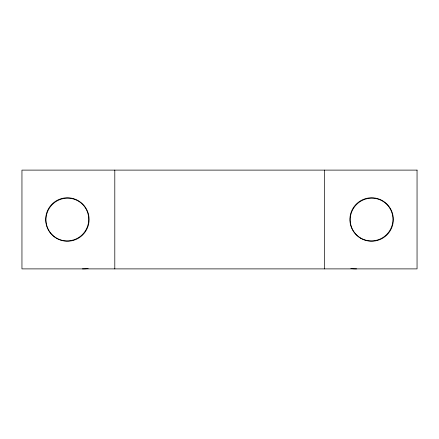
<?xml version="1.0" encoding="UTF-8"?>
<svg xmlns="http://www.w3.org/2000/svg" width="439" height="439" viewBox="0 0 439 439"><rect width="100%" height="100%" fill="white"/><g stroke="black" fill="none" stroke-linecap="round" stroke-linejoin="round"><path stroke-width="0.66" d="M324.416 170.112L324.416 268.887M114.798 170.112L114.798 268.887M88.184 268.394A21.484 2.179 5.9 0 1 82.422 268.877M356.578 268.877A21.484 2.179 -5.9 0 1 350.816 268.394M417.05 170.112L21.95 170.112L21.95 268.887L417.05 268.887L417.05 170.112M360.748 238.317A21.73 21.73 0 0 0 393.344 219.5A21.73 21.73 0 0 0 360.748 200.683A21.73 21.73 0 0 0 360.748 238.317M56.521 238.317A21.73 21.73 0 0 0 89.117 219.5A21.73 21.73 0 0 0 56.521 200.683A21.73 21.73 0 0 0 56.521 238.317M376.997 240.16A21.484 21.264 -45 0 0 386.764 204.349A21.484 21.264 -45 0 0 350.953 214.117A21.484 21.264 -45 0 0 376.997 240.16M72.77 240.16A21.484 21.264 -45 0 0 82.537 204.349A21.484 21.264 -45 0 0 46.726 214.117A21.484 21.264 -45 0 0 72.77 240.16"/></g></svg>
